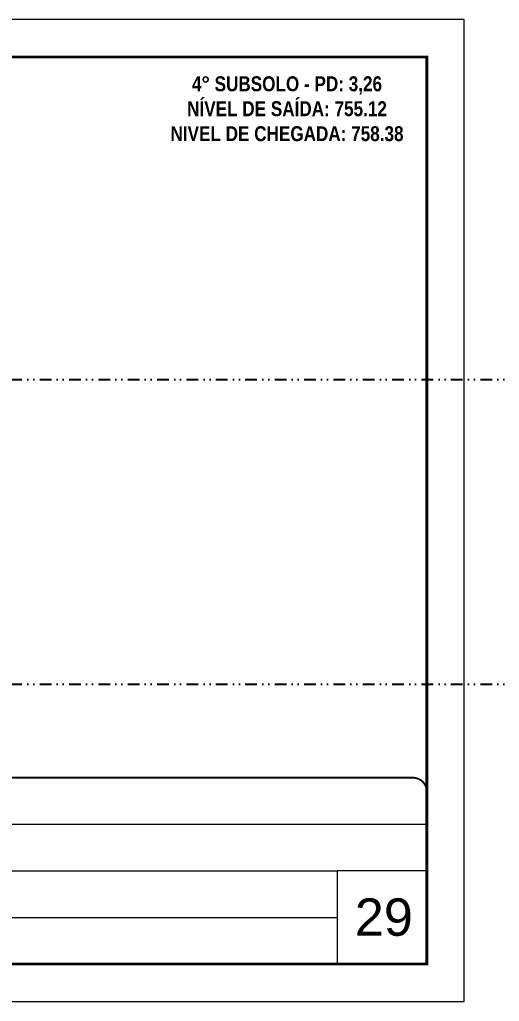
# Model space of a CAD drawing. Header units: millimetres. Extents: x 13777 to 27878, y -21631 to 6985.
# Drawn here: x 15422 to 15936, y -2105 to -1055 of the extents above; entities that cross this region are included whole.
import ezdxf

# ---------------------------------------------------------------- set-up
doc = ezdxf.new("R2010")
doc.units = ezdxf.units.MM
for name, pattern in [('CONTINUO', [0]), ('DASHED', [0.75, 0.5, -0.25]), ('DIVIDE2', [0.625, 0.25, -0.125, 0, -0.125, 0, -0.125])]:
    doc.linetypes.add(name, pattern=pattern)
for name, color, linetype, lineweight in [('CARIMBO', 255, 'Continuous', 9), ('Folhas', 255, 'Continuous', 9), ('SARRAFO DE PRESSAO', 251, 'DASHED', 9)]:
    doc.layers.add(name, color=color, linetype=linetype, lineweight=lineweight)
doc.layers.add('NOMENCLATURA', color=7, linetype='Continuous')
doc.layers.add('Nível', color=160, linetype='Continuous')
doc.styles.add('ARIAL', font='arial.ttf')
doc.styles.add('ROMANC', font='techb___.ttf', dxfattribs={"height": 2.5})

# ---------------------------------------------------------------- blocks, each defined once
blk = doc.blocks.new('9999999999')
at = {"color": 30, "linetype": 'CONTINUO'}
for p, q in [((98564.6, 34379.6), (99584, 34379.6)), ((98564.6, 34329.8), (99488, 34329.8)), ((99584, 34329.8), (99488, 34329.8)), ((99488, 34329.8), (99488, 34230.2)), ((98564.6, 34280), (99488, 34280))]:
    blk.add_line(p, q, dxfattribs=at)
at = {"color": 30, "linetype": 'CONTINUO', "const_width": 2}
blk.add_lwpolyline([(99584, 34230.2), (99584, 34414.4, 0.414214), (99569, 34429.4), (98229, 34429.4, 0.414214), (98214, 34414.4), (98214, 34245.2, 0.414214), (98229, 34230.2), (99584, 34230.2)], format="xyb", dxfattribs=at)
at = {"layer": 'Folhas'}
blk.add_lwpolyline([(98139, 34190.2), (99624, 34190.2), (99624, 35240.2), (98139, 35240.2)], close=True, dxfattribs=at)
at = {"layer": 'Folhas', "color": 30, "const_width": 3}
blk.add_lwpolyline([(98214, 34230.2), (99584, 34230.2), (99584, 35200.2), (98214, 35200.2)], close=True, dxfattribs=at)

msp = doc.modelspace()

# ---------------------------------------------------------------- linework, layer by layer
at = {"layer": 'Nível', "color": 4, "linetype": 'DIVIDE2', "ltscale": 50}
for p, q in [((13777.11, -1440.02), (21531.15, -1440.02)), ((13777.11, -1766.02), (21531.15, -1766.02))]:
    msp.add_line(p, q, dxfattribs=at)

# ---------------------------------------------------------------- block references
at = {"layer": 'SARRAFO DE PRESSAO', "color": 6, "linetype": 'ByBlock'}
msp.add_blockref('9999999999', (-83725.51, -36295.5), dxfattribs=at)

# ---------------------------------------------------------------- texts
at = {"layer": 'CARIMBO', "style": 'ARIAL'}
msp.add_text('29', height=40, dxfattribs=at).set_placement((15781.33, -2035.15))
at = {"layer": 'NOMENCLATURA', "color": 2, "insert": (15708.75, -1089.24), "char_height": 16, "attachment_point": 2, "style": 'ROMANC'}
msp.add_mtext_dynamic_manual_height_columns('\\P4° SUBSOLO - PD: 3,26\\PNÍVEL DE SAÍDA: 755.12\\PNIVEL DE CHEGADA: 758.38', width=300.2766, gutter_width=1, heights=[0], dxfattribs=at)

doc.saveas('drawing.dxf')
